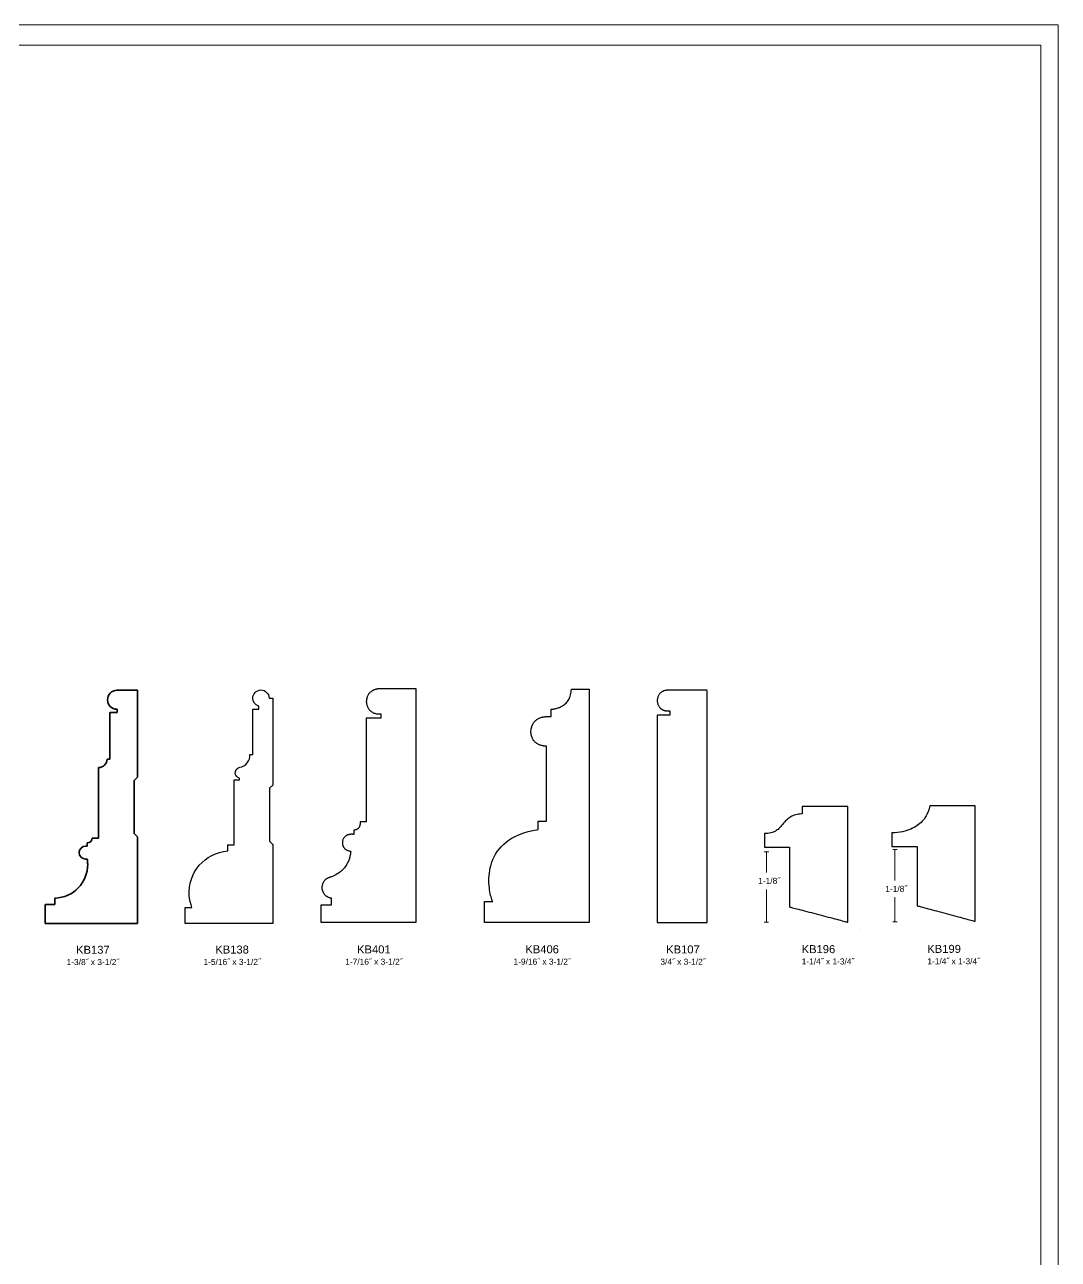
# Model space of a CAD drawing. Extents: x -7.6 to 42.7, y -9.8 to 27.2.
# Drawn here: x 27.22 to 42.72, y 8.72 to 27.23 of the extents above; entities that cross this region are included whole.
import ezdxf

# ---------------------------------------------------------------- set-up
doc = ezdxf.new("R2010")
doc.units = 0
doc.header["$MEASUREMENT"] = 0
doc.layers.add('DO NOT PLOT', color=2, linetype='Continuous', plot=False)
doc.layers.add('Layer 1', color=7, linetype='Continuous')
doc.layers.add('LAYER_1', color=7, linetype='Continuous')

# ---------------------------------------------------------------- blocks, each defined once
blk = doc.blocks.new('KB401')
at = {"flags": 128}
blk.add_lwpolyline([(-1.431, 0.008), (-1.428, 0.008), (-1.418, 0.008), (-1.403, 0.008), (-1.382, 0.008), (-1.356, 0.008), (-1.325, 0.008), (-1.29, 0.008), (-1.25, 0.008), (-1.207, 0.008), (-1.161, 0.008), (-1.112, 0.008), (-1.06, 0.008), (-1.006, 0.008), (-0.95, 0.008), (-0.893, 0.008), (-0.834, 0.008), (-0.775, 0.008), (-0.715, 0.008), (-0.656, 0.008), (-0.597, 0.008), (-0.538, 0.008), (-0.481, 0.008), (-0.425, 0.008), (-0.371, 0.008), (-0.319, 0.008), (-0.27, 0.008), (-0.224, 0.008), (-0.181, 0.008), (-0.141, 0.008), (-0.106, 0.008), (-0.075, 0.008), (-0.049, 0.008), (-0.028, 0.008), (-0.013, 0.008), (-0.003, 0.008), (0, 0.008), (0, 0), (0, -0.023), (0, -0.061), (0, -0.112), (0, -0.176), (0, -0.251), (0, -0.338), (0, -0.434), (0, -0.539), (0, -0.652), (0, -0.773), (0, -0.899), (0, -1.032), (0, -1.168), (0, -1.309), (0, -1.452), (0, -1.596), (0, -1.742), (0, -1.888), (0, -2.032), (0, -2.175), (0, -2.316), (0, -2.452), (0, -2.585), (0, -2.711), (0, -2.832), (0, -2.945), (0, -3.05), (0, -3.146), (0, -3.233), (0, -3.308), (0, -3.372), (0, -3.423), (0, -3.461), (0, -3.484), (0, -3.492), (-0.001, -3.492), (-0.005, -3.492), (-0.011, -3.492), (-0.019, -3.492), (-0.03, -3.492), (-0.042, -3.492), (-0.056, -3.492), (-0.071, -3.492), (-0.088, -3.492), (-0.106, -3.492), (-0.125, -3.492), (-0.146, -3.492), (-0.167, -3.492), (-0.189, -3.492), (-0.212, -3.492), (-0.235, -3.492), (-0.258, -3.492), (-0.281, -3.492), (-0.305, -3.492), (-0.328, -3.492), (-0.351, -3.492), (-0.373, -3.492), (-0.395, -3.492), (-0.417, -3.492), (-0.437, -3.492), (-0.456, -3.492), (-0.475, -3.492), (-0.491, -3.492), (-0.507, -3.492), (-0.521, -3.492), (-0.533, -3.492), (-0.543, -3.492), (-0.551, -3.492), (-0.557, -3.492), (-0.561, -3.492), (-0.562, -3.492), (-0.563, -3.492), (-0.564, -3.492), (-0.566, -3.492), (-0.569, -3.492), (-0.572, -3.491), (-0.576, -3.491), (-0.58, -3.49), (-0.585, -3.49), (-0.59, -3.489), (-0.596, -3.488), (-0.602, -3.486), (-0.609, -3.485), (-0.616, -3.483), (-0.623, -3.481), (-0.63, -3.478), (-0.638, -3.475), (-0.645, -3.472), (-0.653, -3.468), (-0.66, -3.464), (-0.668, -3.459), (-0.675, -3.454), (-0.683, -3.449), (-0.69, -3.443), (-0.697, -3.436), (-0.704, -3.429), (-0.71, -3.421), (-0.717, -3.412), (-0.722, -3.403), (-0.728, -3.394), (-0.733, -3.383), (-0.737, -3.372), (-0.741, -3.36), (-0.744, -3.347), (-0.747, -3.334), (-0.749, -3.319), (-0.75, -3.304), (-0.75, -3.304), (-0.75, -3.303), (-0.75, -3.3), (-0.75, -3.298), (-0.749, -3.294), (-0.749, -3.29), (-0.748, -3.285), (-0.748, -3.279), (-0.747, -3.273), (-0.745, -3.267), (-0.744, -3.26), (-0.742, -3.253), (-0.74, -3.246), (-0.737, -3.238), (-0.734, -3.23), (-0.731, -3.222), (-0.727, -3.214), (-0.723, -3.206), (-0.718, -3.198), (-0.712, -3.19), (-0.707, -3.183), (-0.7, -3.175), (-0.693, -3.168), (-0.685, -3.161), (-0.677, -3.154), (-0.668, -3.147), (-0.658, -3.142), (-0.647, -3.136), (-0.636, -3.131), (-0.624, -3.127), (-0.61, -3.123), (-0.597, -3.121), (-0.582, -3.118), (-0.566, -3.117), (-0.549, -3.117), (-0.532, -3.117), (-0.532, -3.117), (-0.532, -3.117), (-0.532, -3.116), (-0.532, -3.115), (-0.532, -3.114), (-0.532, -3.113), (-0.532, -3.111), (-0.532, -3.109), (-0.532, -3.107), (-0.532, -3.105), (-0.532, -3.103), (-0.532, -3.101), (-0.532, -3.099), (-0.532, -3.096), (-0.532, -3.094), (-0.532, -3.091), (-0.532, -3.089), (-0.532, -3.086), (-0.532, -3.084), (-0.532, -3.081), (-0.532, -3.079), (-0.532, -3.076), (-0.532, -3.074), (-0.532, -3.071), (-0.532, -3.069), (-0.532, -3.067), (-0.532, -3.065), (-0.532, -3.063), (-0.532, -3.061), (-0.532, -3.06), (-0.532, -3.059), (-0.532, -3.057), (-0.532, -3.056), (-0.532, -3.056), (-0.532, -3.055), (-0.532, -3.055), (-0.532, -3.055), (-0.534, -3.055), (-0.536, -3.055), (-0.539, -3.055), (-0.543, -3.055), (-0.548, -3.055), (-0.553, -3.055), (-0.559, -3.055), (-0.566, -3.055), (-0.573, -3.055), (-0.58, -3.055), (-0.588, -3.055), (-0.596, -3.055), (-0.605, -3.055), (-0.614, -3.055), (-0.623, -3.055), (-0.632, -3.055), (-0.641, -3.055), (-0.65, -3.055), (-0.659, -3.055), (-0.668, -3.055), (-0.677, -3.055), (-0.685, -3.055), (-0.693, -3.055), (-0.701, -3.055), (-0.709, -3.055), (-0.716, -3.055), (-0.722, -3.054), (-0.728, -3.054), (-0.734, -3.054), (-0.738, -3.054), (-0.742, -3.054), (-0.746, -3.054), (-0.748, -3.054), (-0.749, -3.054), (-0.75, -3.054), (-0.75, -3.051), (-0.75, -3.04), (-0.75, -3.024), (-0.75, -3.001), (-0.75, -2.973), (-0.75, -2.939), (-0.75, -2.901), (-0.75, -2.858), (-0.75, -2.811), (-0.75, -2.761), (-0.75, -2.707), (-0.75, -2.651), (-0.75, -2.592), (-0.75, -2.531), (-0.75, -2.469), (-0.75, -2.405), (-0.75, -2.341), (-0.75, -2.276), (-0.75, -2.211), (-0.75, -2.147), (-0.75, -2.083), (-0.75, -2.021), (-0.75, -1.96), (-0.75, -1.901), (-0.75, -1.845), (-0.75, -1.792), (-0.75, -1.741), (-0.75, -1.694), (-0.75, -1.652), (-0.75, -1.613), (-0.75, -1.58), (-0.75, -1.551), (-0.75, -1.529), (-0.75, -1.512), (-0.75, -1.501), (-0.75, -1.498), (-0.75, -1.498), (-0.751, -1.498), (-0.752, -1.498), (-0.753, -1.498), (-0.755, -1.498), (-0.757, -1.498), (-0.759, -1.498), (-0.762, -1.498), (-0.765, -1.498), (-0.768, -1.498), (-0.771, -1.498), (-0.774, -1.498), (-0.778, -1.498), (-0.781, -1.498), (-0.785, -1.498), (-0.789, -1.498), (-0.793, -1.498), (-0.797, -1.498), (-0.801, -1.498), (-0.805, -1.498), (-0.808, -1.498), (-0.812, -1.498), (-0.816, -1.498), (-0.819, -1.498), (-0.823, -1.498), (-0.826, -1.498), (-0.829, -1.498), (-0.832, -1.498), (-0.834, -1.498), (-0.837, -1.498), (-0.839, -1.498), (-0.84, -1.498), (-0.842, -1.498), (-0.843, -1.498), (-0.843, -1.498), (-0.844, -1.498), (-0.844, -1.498), (-0.844, -1.497), (-0.843, -1.496), (-0.843, -1.494), (-0.843, -1.492), (-0.843, -1.49), (-0.843, -1.487), (-0.843, -1.483), (-0.842, -1.48), (-0.842, -1.476), (-0.843, -1.472), (-0.843, -1.468), (-0.843, -1.463), (-0.844, -1.459), (-0.845, -1.454), (-0.846, -1.449), (-0.847, -1.444), (-0.848, -1.439), (-0.85, -1.434), (-0.852, -1.429), (-0.854, -1.424), (-0.857, -1.419), (-0.86, -1.414), (-0.863, -1.409), (-0.867, -1.405), (-0.871, -1.4), (-0.875, -1.396), (-0.88, -1.392), (-0.885, -1.389), (-0.891, -1.385), (-0.898, -1.382), (-0.904, -1.38), (-0.912, -1.377), (-0.92, -1.376), (-0.928, -1.374), (-0.937, -1.373), (-0.937, -1.373), (-0.937, -1.373), (-0.937, -1.372), (-0.937, -1.371), (-0.937, -1.37), (-0.937, -1.369), (-0.937, -1.367), (-0.937, -1.365), (-0.938, -1.363), (-0.938, -1.361), (-0.938, -1.359), (-0.938, -1.357), (-0.938, -1.355), (-0.938, -1.352), (-0.938, -1.35), (-0.938, -1.347), (-0.938, -1.344), (-0.938, -1.342), (-0.938, -1.339), (-0.938, -1.337), (-0.938, -1.334), (-0.938, -1.332), (-0.938, -1.329), (-0.938, -1.327), (-0.938, -1.324), (-0.938, -1.322), (-0.938, -1.32), (-0.938, -1.318), (-0.938, -1.317), (-0.938, -1.315), (-0.938, -1.314), (-0.938, -1.313), (-0.938, -1.312), (-0.938, -1.311), (-0.938, -1.311), (-0.938, -1.31), (-0.938, -1.311), (-0.939, -1.311), (-0.941, -1.311), (-0.943, -1.311), (-0.946, -1.311), (-0.95, -1.312), (-0.954, -1.312), (-0.958, -1.312), (-0.963, -1.312), (-0.968, -1.312), (-0.974, -1.312), (-0.98, -1.312), (-0.986, -1.311), (-0.992, -1.311), (-0.999, -1.31), (-1.006, -1.308), (-1.012, -1.307), (-1.019, -1.305), (-1.026, -1.303), (-1.033, -1.3), (-1.04, -1.297), (-1.047, -1.294), (-1.053, -1.29), (-1.06, -1.286), (-1.066, -1.281), (-1.072, -1.276), (-1.078, -1.27), (-1.083, -1.264), (-1.088, -1.257), (-1.093, -1.249), (-1.097, -1.241), (-1.1, -1.232), (-1.103, -1.222), (-1.106, -1.212), (-1.108, -1.201), (-1.109, -1.189), (-1.109, -1.189), (-1.109, -1.188), (-1.109, -1.187), (-1.109, -1.185), (-1.109, -1.183), (-1.109, -1.18), (-1.109, -1.177), (-1.109, -1.174), (-1.108, -1.17), (-1.108, -1.167), (-1.107, -1.162), (-1.106, -1.158), (-1.105, -1.153), (-1.103, -1.149), (-1.102, -1.144), (-1.1, -1.139), (-1.098, -1.134), (-1.096, -1.129), (-1.093, -1.124), (-1.09, -1.118), (-1.087, -1.113), (-1.083, -1.108), (-1.079, -1.103), (-1.075, -1.098), (-1.07, -1.094), (-1.065, -1.089), (-1.059, -1.085), (-1.053, -1.081), (-1.046, -1.077), (-1.039, -1.073), (-1.031, -1.07), (-1.023, -1.067), (-1.014, -1.064), (-1.005, -1.062), (-0.995, -1.061), (-0.984, -1.059), (-0.984, -1.059), (-0.984, -1.057), (-0.984, -1.054), (-0.985, -1.05), (-0.985, -1.045), (-0.986, -1.039), (-0.986, -1.032), (-0.987, -1.024), (-0.989, -1.015), (-0.99, -1.005), (-0.992, -0.995), (-0.995, -0.984), (-0.997, -0.973), (-1.001, -0.961), (-1.004, -0.949), (-1.009, -0.936), (-1.014, -0.922), (-1.019, -0.909), (-1.026, -0.895), (-1.033, -0.881), (-1.04, -0.867), (-1.049, -0.853), (-1.058, -0.838), (-1.068, -0.824), (-1.079, -0.81), (-1.091, -0.796), (-1.104, -0.782), (-1.118, -0.768), (-1.133, -0.755), (-1.149, -0.742), (-1.167, -0.729), (-1.185, -0.717), (-1.205, -0.705), (-1.225, -0.694), (-1.247, -0.684), (-1.271, -0.674), (-1.272, -0.674), (-1.274, -0.673), (-1.276, -0.673), (-1.279, -0.672), (-1.282, -0.671), (-1.286, -0.67), (-1.289, -0.669), (-1.294, -0.668), (-1.298, -0.667), (-1.303, -0.665), (-1.307, -0.663), (-1.312, -0.661), (-1.318, -0.659), (-1.323, -0.657), (-1.328, -0.654), (-1.334, -0.651), (-1.339, -0.648), (-1.345, -0.645), (-1.35, -0.641), (-1.356, -0.637), (-1.361, -0.632), (-1.367, -0.628), (-1.372, -0.622), (-1.377, -0.617), (-1.382, -0.611), (-1.387, -0.605), (-1.391, -0.598), (-1.395, -0.591), (-1.399, -0.583), (-1.403, -0.575), (-1.406, -0.567), (-1.409, -0.558), (-1.411, -0.549), (-1.413, -0.539), (-1.415, -0.528), (-1.416, -0.517), (-1.416, -0.514), (-1.417, -0.51), (-1.417, -0.507), (-1.416, -0.503), (-1.416, -0.498), (-1.415, -0.494), (-1.415, -0.489), (-1.413, -0.484), (-1.412, -0.479), (-1.411, -0.473), (-1.409, -0.468), (-1.407, -0.462), (-1.404, -0.457), (-1.402, -0.451), (-1.399, -0.445), (-1.396, -0.44), (-1.392, -0.434), (-1.389, -0.428), (-1.385, -0.422), (-1.381, -0.417), (-1.376, -0.411), (-1.371, -0.406), (-1.366, -0.401), (-1.361, -0.396), (-1.355, -0.391), (-1.35, -0.386), (-1.343, -0.382), (-1.337, -0.378), (-1.33, -0.374), (-1.323, -0.371), (-1.316, -0.367), (-1.308, -0.365), (-1.3, -0.362), (-1.292, -0.36), (-1.284, -0.358), (-1.275, -0.357), (-1.275, -0.357), (-1.275, -0.356), (-1.275, -0.355), (-1.275, -0.354), (-1.275, -0.352), (-1.275, -0.349), (-1.275, -0.347), (-1.275, -0.344), (-1.275, -0.34), (-1.275, -0.337), (-1.275, -0.333), (-1.275, -0.329), (-1.275, -0.325), (-1.275, -0.321), (-1.275, -0.316), (-1.275, -0.312), (-1.275, -0.307), (-1.275, -0.303), (-1.275, -0.298), (-1.275, -0.294), (-1.275, -0.289), (-1.275, -0.285), (-1.275, -0.281), (-1.275, -0.277), (-1.275, -0.273), (-1.275, -0.269), (-1.275, -0.266), (-1.275, -0.262), (-1.275, -0.259), (-1.275, -0.257), (-1.275, -0.254), (-1.275, -0.252), (-1.275, -0.251), (-1.275, -0.25), (-1.275, -0.249), (-1.275, -0.249), (-1.275, -0.249), (-1.276, -0.249), (-1.278, -0.249), (-1.28, -0.249), (-1.283, -0.249), (-1.286, -0.249), (-1.29, -0.249), (-1.294, -0.249), (-1.299, -0.249), (-1.304, -0.249), (-1.31, -0.249), (-1.315, -0.248), (-1.321, -0.248), (-1.327, -0.248), (-1.333, -0.248), (-1.34, -0.248), (-1.346, -0.248), (-1.353, -0.248), (-1.359, -0.248), (-1.366, -0.248), (-1.372, -0.248), (-1.378, -0.248), (-1.385, -0.248), (-1.39, -0.248), (-1.396, -0.248), (-1.401, -0.248), (-1.407, -0.248), (-1.411, -0.248), (-1.416, -0.248), (-1.419, -0.248), (-1.423, -0.248), (-1.426, -0.248), (-1.428, -0.248), (-1.43, -0.248), (-1.431, -0.248), (-1.431, -0.248), (-1.431, -0.248), (-1.431, -0.246), (-1.431, -0.243), (-1.431, -0.24), (-1.431, -0.235), (-1.431, -0.229), (-1.431, -0.223), (-1.431, -0.216), (-1.431, -0.208), (-1.431, -0.2), (-1.431, -0.191), (-1.431, -0.182), (-1.431, -0.172), (-1.431, -0.162), (-1.431, -0.152), (-1.431, -0.141), (-1.431, -0.131), (-1.431, -0.12), (-1.431, -0.11), (-1.431, -0.099), (-1.431, -0.088), (-1.431, -0.078), (-1.431, -0.068), (-1.431, -0.058), (-1.431, -0.049), (-1.431, -0.04), (-1.431, -0.032), (-1.431, -0.024), (-1.431, -0.017), (-1.431, -0.011), (-1.431, -0.006), (-1.431, -0.001), (-1.431, 0.003), (-1.431, 0.006), (-1.431, 0.007)], dxfattribs=at)
blk = doc.blocks.new('KB406')
at = {"flags": 128}
blk.add_lwpolyline([(0, 0), (-0.004, 0), (-0.014, 0), (-0.031, 0), (-0.054, 0), (-0.083, 0), (-0.117, 0), (-0.155, 0), (-0.199, 0), (-0.246, 0), (-0.297, 0), (-0.351, 0), (-0.408, 0), (-0.467, 0), (-0.529, 0), (-0.592, 0), (-0.656, 0), (-0.721, 0), (-0.787, 0), (-0.852, 0), (-0.917, 0), (-0.981, 0), (-1.044, 0), (-1.106, 0), (-1.165, 0), (-1.222, 0), (-1.276, 0), (-1.327, 0), (-1.375, 0), (-1.418, 0), (-1.457, 0), (-1.49, 0), (-1.519, 0), (-1.542, 0), (-1.559, 0), (-1.569, 0), (-1.573, 0), (-1.573, -0.001), (-1.573, -0.003), (-1.573, -0.006), (-1.573, -0.011), (-1.573, -0.016), (-1.573, -0.023), (-1.573, -0.031), (-1.573, -0.039), (-1.573, -0.049), (-1.573, -0.059), (-1.573, -0.07), (-1.573, -0.081), (-1.573, -0.093), (-1.573, -0.105), (-1.573, -0.118), (-1.573, -0.13), (-1.573, -0.143), (-1.573, -0.156), (-1.573, -0.169), (-1.573, -0.182), (-1.573, -0.195), (-1.573, -0.207), (-1.573, -0.22), (-1.573, -0.231), (-1.573, -0.243), (-1.573, -0.254), (-1.573, -0.264), (-1.573, -0.273), (-1.573, -0.282), (-1.573, -0.289), (-1.573, -0.296), (-1.573, -0.302), (-1.573, -0.306), (-1.573, -0.31), (-1.573, -0.312), (-1.573, -0.312), (-1.573, -0.312), (-1.572, -0.312), (-1.571, -0.312), (-1.569, -0.312), (-1.566, -0.312), (-1.564, -0.312), (-1.561, -0.312), (-1.557, -0.312), (-1.553, -0.312), (-1.549, -0.312), (-1.545, -0.312), (-1.541, -0.312), (-1.536, -0.312), (-1.531, -0.312), (-1.526, -0.312), (-1.521, -0.312), (-1.516, -0.312), (-1.511, -0.312), (-1.505, -0.312), (-1.5, -0.312), (-1.495, -0.312), (-1.49, -0.312), (-1.485, -0.312), (-1.48, -0.312), (-1.476, -0.312), (-1.472, -0.312), (-1.468, -0.312), (-1.464, -0.312), (-1.46, -0.312), (-1.457, -0.312), (-1.455, -0.312), (-1.452, -0.312), (-1.45, -0.312), (-1.449, -0.312), (-1.448, -0.312), (-1.448, -0.312), (-1.452, -0.32), (-1.457, -0.33), (-1.462, -0.345), (-1.467, -0.362), (-1.473, -0.382), (-1.479, -0.405), (-1.485, -0.43), (-1.49, -0.458), (-1.494, -0.488), (-1.498, -0.52), (-1.502, -0.553), (-1.504, -0.589), (-1.504, -0.625), (-1.504, -0.663), (-1.502, -0.702), (-1.498, -0.741), (-1.492, -0.781), (-1.484, -0.822), (-1.473, -0.862), (-1.46, -0.903), (-1.445, -0.944), (-1.426, -0.984), (-1.405, -1.023), (-1.38, -1.062), (-1.352, -1.1), (-1.32, -1.136), (-1.285, -1.171), (-1.245, -1.205), (-1.202, -1.237), (-1.154, -1.267), (-1.102, -1.295), (-1.045, -1.32), (-0.983, -1.343), (-0.917, -1.363), (-0.845, -1.38), (-0.767, -1.394), (-0.767, -1.395), (-0.767, -1.396), (-0.767, -1.397), (-0.767, -1.399), (-0.767, -1.401), (-0.767, -1.404), (-0.767, -1.407), (-0.767, -1.41), (-0.767, -1.414), (-0.767, -1.418), (-0.767, -1.422), (-0.767, -1.427), (-0.767, -1.432), (-0.767, -1.436), (-0.767, -1.441), (-0.767, -1.447), (-0.767, -1.452), (-0.767, -1.457), (-0.767, -1.462), (-0.767, -1.467), (-0.767, -1.472), (-0.767, -1.477), (-0.767, -1.482), (-0.767, -1.487), (-0.767, -1.492), (-0.767, -1.496), (-0.767, -1.5), (-0.767, -1.504), (-0.767, -1.507), (-0.767, -1.51), (-0.767, -1.513), (-0.767, -1.515), (-0.767, -1.517), (-0.767, -1.518), (-0.767, -1.519), (-0.767, -1.519), (-0.767, -1.519), (-0.766, -1.519), (-0.765, -1.519), (-0.763, -1.519), (-0.761, -1.519), (-0.758, -1.519), (-0.755, -1.519), (-0.752, -1.519), (-0.748, -1.519), (-0.744, -1.519), (-0.739, -1.519), (-0.735, -1.519), (-0.73, -1.519), (-0.725, -1.519), (-0.72, -1.519), (-0.715, -1.519), (-0.71, -1.519), (-0.705, -1.519), (-0.7, -1.519), (-0.694, -1.519), (-0.689, -1.519), (-0.684, -1.519), (-0.679, -1.519), (-0.675, -1.519), (-0.67, -1.519), (-0.666, -1.519), (-0.662, -1.519), (-0.658, -1.519), (-0.655, -1.519), (-0.652, -1.519), (-0.649, -1.519), (-0.647, -1.519), (-0.645, -1.519), (-0.643, -1.519), (-0.643, -1.519), (-0.642, -1.519), (-0.642, -1.522), (-0.642, -1.529), (-0.642, -1.542), (-0.642, -1.558), (-0.642, -1.578), (-0.642, -1.603), (-0.642, -1.63), (-0.642, -1.661), (-0.642, -1.695), (-0.642, -1.731), (-0.642, -1.77), (-0.642, -1.811), (-0.642, -1.853), (-0.642, -1.897), (-0.642, -1.942), (-0.642, -1.988), (-0.642, -2.034), (-0.642, -2.081), (-0.642, -2.128), (-0.642, -2.174), (-0.642, -2.22), (-0.642, -2.265), (-0.642, -2.309), (-0.642, -2.351), (-0.642, -2.392), (-0.642, -2.43), (-0.642, -2.467), (-0.642, -2.501), (-0.642, -2.531), (-0.642, -2.559), (-0.642, -2.583), (-0.642, -2.604), (-0.642, -2.62), (-0.642, -2.632), (-0.642, -2.64), (-0.642, -2.642), (-0.643, -2.642), (-0.644, -2.642), (-0.647, -2.642), (-0.65, -2.642), (-0.655, -2.643), (-0.66, -2.643), (-0.665, -2.644), (-0.672, -2.644), (-0.679, -2.645), (-0.686, -2.647), (-0.694, -2.648), (-0.703, -2.65), (-0.711, -2.652), (-0.72, -2.655), (-0.73, -2.658), (-0.739, -2.661), (-0.749, -2.665), (-0.759, -2.669), (-0.768, -2.674), (-0.778, -2.68), (-0.787, -2.686), (-0.797, -2.693), (-0.806, -2.7), (-0.815, -2.708), (-0.823, -2.717), (-0.831, -2.726), (-0.839, -2.737), (-0.846, -2.748), (-0.852, -2.76), (-0.858, -2.772), (-0.863, -2.786), (-0.867, -2.801), (-0.87, -2.816), (-0.873, -2.833), (-0.874, -2.851), (-0.875, -2.869), (-0.873, -2.887), (-0.871, -2.903), (-0.867, -2.919), (-0.863, -2.933), (-0.859, -2.947), (-0.853, -2.96), (-0.848, -2.972), (-0.841, -2.983), (-0.835, -2.994), (-0.827, -3.004), (-0.82, -3.013), (-0.812, -3.021), (-0.804, -3.029), (-0.795, -3.036), (-0.787, -3.043), (-0.778, -3.048), (-0.769, -3.054), (-0.761, -3.059), (-0.752, -3.063), (-0.743, -3.067), (-0.735, -3.07), (-0.727, -3.073), (-0.719, -3.076), (-0.711, -3.078), (-0.703, -3.08), (-0.696, -3.082), (-0.69, -3.083), (-0.684, -3.084), (-0.678, -3.085), (-0.673, -3.085), (-0.669, -3.086), (-0.665, -3.086), (-0.662, -3.086), (-0.66, -3.087), (-0.658, -3.087), (-0.658, -3.087), (-0.658, -3.087), (-0.657, -3.087), (-0.656, -3.087), (-0.655, -3.087), (-0.653, -3.087), (-0.651, -3.087), (-0.649, -3.087), (-0.647, -3.087), (-0.644, -3.087), (-0.641, -3.087), (-0.638, -3.087), (-0.635, -3.087), (-0.632, -3.087), (-0.628, -3.087), (-0.625, -3.087), (-0.621, -3.087), (-0.617, -3.087), (-0.614, -3.087), (-0.61, -3.087), (-0.606, -3.087), (-0.603, -3.087), (-0.599, -3.087), (-0.596, -3.087), (-0.592, -3.087), (-0.589, -3.087), (-0.586, -3.087), (-0.583, -3.087), (-0.581, -3.087), (-0.578, -3.087), (-0.576, -3.087), (-0.574, -3.087), (-0.572, -3.087), (-0.571, -3.087), (-0.57, -3.087), (-0.57, -3.087), (-0.569, -3.087), (-0.569, -3.087), (-0.569, -3.088), (-0.569, -3.089), (-0.569, -3.09), (-0.569, -3.092), (-0.569, -3.095), (-0.569, -3.098), (-0.569, -3.101), (-0.569, -3.104), (-0.569, -3.108), (-0.569, -3.111), (-0.569, -3.115), (-0.569, -3.12), (-0.569, -3.124), (-0.569, -3.128), (-0.569, -3.133), (-0.569, -3.138), (-0.569, -3.142), (-0.569, -3.147), (-0.569, -3.151), (-0.569, -3.156), (-0.569, -3.16), (-0.569, -3.165), (-0.569, -3.169), (-0.569, -3.173), (-0.569, -3.177), (-0.569, -3.18), (-0.569, -3.184), (-0.569, -3.187), (-0.569, -3.19), (-0.569, -3.192), (-0.569, -3.194), (-0.569, -3.196), (-0.569, -3.197), (-0.569, -3.198), (-0.569, -3.198), (-0.569, -3.198), (-0.567, -3.198), (-0.564, -3.198), (-0.559, -3.198), (-0.554, -3.199), (-0.547, -3.199), (-0.54, -3.2), (-0.532, -3.201), (-0.523, -3.203), (-0.514, -3.205), (-0.503, -3.207), (-0.493, -3.21), (-0.481, -3.213), (-0.47, -3.217), (-0.458, -3.221), (-0.446, -3.225), (-0.433, -3.231), (-0.421, -3.237), (-0.408, -3.244), (-0.396, -3.251), (-0.384, -3.259), (-0.372, -3.268), (-0.36, -3.278), (-0.348, -3.289), (-0.338, -3.301), (-0.327, -3.313), (-0.317, -3.327), (-0.308, -3.341), (-0.3, -3.357), (-0.292, -3.374), (-0.285, -3.392), (-0.279, -3.411), (-0.275, -3.431), (-0.271, -3.453), (-0.269, -3.476), (-0.267, -3.5), (-0.267, -3.5), (-0.265, -3.5), (-0.262, -3.5), (-0.258, -3.5), (-0.253, -3.5), (-0.248, -3.5), (-0.241, -3.5), (-0.234, -3.5), (-0.226, -3.5), (-0.217, -3.5), (-0.208, -3.5), (-0.198, -3.5), (-0.188, -3.5), (-0.177, -3.5), (-0.167, -3.5), (-0.156, -3.5), (-0.145, -3.5), (-0.134, -3.5), (-0.123, -3.5), (-0.111, -3.5), (-0.101, -3.5), (-0.09, -3.5), (-0.079, -3.5), (-0.069, -3.5), (-0.06, -3.5), (-0.05, -3.5), (-0.042, -3.5), (-0.034, -3.5), (-0.026, -3.5), (-0.02, -3.5), (-0.014, -3.5), (-0.009, -3.5), (-0.005, -3.5), (-0.002, -3.5), (-0.001, -3.5), (0, -3.5), (0, -3.492), (0, -3.469), (0, -3.431), (0, -3.38), (0, -3.316), (0, -3.241), (0, -3.154), (0, -3.058), (0, -2.953), (0, -2.84), (0, -2.719), (0, -2.592), (0, -2.46), (0, -2.324), (0, -2.183), (0, -2.04), (0, -1.896), (0, -1.75), (0, -1.604), (0, -1.459), (0, -1.316), (0, -1.176), (0, -1.04), (0, -0.907), (0, -0.781), (0, -0.66), (0, -0.547), (0, -0.442), (0, -0.346), (0, -0.259), (0, -0.184), (0, -0.12), (0, -0.069), (0, -0.031), (0, 0)], dxfattribs=at)
blk = doc.blocks.new('KB196')
at = {"flags": 128}
blk.add_lwpolyline([(0, -1.608), (0, -1.565), (0, -1.518), (0, -1.465), (0, -1.409), (0, -1.349), (0, -1.286), (0, -1.221), (0, -1.153), (0, -1.083), (0, -1.012), (0, -0.941), (0, -0.868), (0, -0.796), (0, -0.724), (0, -0.653), (0, -0.584), (0, -0.516), (0, -0.45), (0, -0.387), (0, -0.328), (0, -0.271), (0, -0.219), (0, -0.171), (0, -0.129), (0, -0.091), (0, -0.06), (0, -0.034), (0, -0.015), (0, -0.004), (0, 0), (-0.002, 0), (-0.006, 0), (-0.014, 0), (-0.024, 0), (-0.036, 0), (-0.051, 0), (-0.068, 0), (-0.087, 0), (-0.107, 0), (-0.13, 0), (-0.153, 0), (-0.178, 0), (-0.204, 0), (-0.231, 0), (-0.258, 0), (-0.286, 0), (-0.315, 0), (-0.343, 0), (-0.372, 0), (-0.4, 0), (-0.428, 0), (-0.456, 0), (-0.483, 0), (-0.509, 0), (-0.534, 0), (-0.557, 0), (-0.579, 0), (-0.6, 0), (-0.619, 0), (-0.636, 0), (-0.651, 0), (-0.663, 0), (-0.673, 0), (-0.681, 0), (-0.685, 0), (-0.687, 0), (-0.687, 0), (-0.687, -0.001), (-0.687, -0.002), (-0.687, -0.004), (-0.687, -0.006), (-0.687, -0.008), (-0.687, -0.011), (-0.687, -0.014), (-0.687, -0.018), (-0.687, -0.021), (-0.687, -0.025), (-0.687, -0.029), (-0.687, -0.034), (-0.687, -0.038), (-0.687, -0.043), (-0.687, -0.047), (-0.687, -0.052), (-0.687, -0.057), (-0.687, -0.061), (-0.687, -0.066), (-0.687, -0.071), (-0.687, -0.075), (-0.687, -0.08), (-0.687, -0.084), (-0.687, -0.088), (-0.687, -0.092), (-0.687, -0.096), (-0.687, -0.099), (-0.687, -0.102), (-0.687, -0.105), (-0.687, -0.107), (-0.687, -0.109), (-0.687, -0.111), (-0.687, -0.112), (-0.687, -0.113), (-0.687, -0.113), (-0.714, -0.115), (-0.739, -0.118), (-0.763, -0.122), (-0.785, -0.127), (-0.805, -0.133), (-0.824, -0.139), (-0.841, -0.147), (-0.857, -0.155), (-0.872, -0.164), (-0.886, -0.174), (-0.899, -0.184), (-0.912, -0.195), (-0.923, -0.206), (-0.934, -0.217), (-0.945, -0.229), (-0.955, -0.241), (-0.965, -0.253), (-0.975, -0.265), (-0.985, -0.277), (-0.994, -0.288), (-1.004, -0.3), (-1.015, -0.312), (-1.025, -0.323), (-1.036, -0.333), (-1.048, -0.344), (-1.061, -0.353), (-1.074, -0.363), (-1.088, -0.371), (-1.104, -0.379), (-1.12, -0.386), (-1.138, -0.392), (-1.157, -0.397), (-1.178, -0.401), (-1.2, -0.404), (-1.224, -0.406), (-1.25, -0.407), (-1.25, -0.407), (-1.25, -0.408), (-1.25, -0.411), (-1.25, -0.414), (-1.25, -0.417), (-1.25, -0.422), (-1.25, -0.427), (-1.25, -0.432), (-1.25, -0.438), (-1.25, -0.445), (-1.25, -0.452), (-1.25, -0.459), (-1.25, -0.467), (-1.25, -0.475), (-1.25, -0.483), (-1.25, -0.491), (-1.25, -0.5), (-1.25, -0.508), (-1.25, -0.517), (-1.25, -0.525), (-1.25, -0.534), (-1.25, -0.542), (-1.25, -0.55), (-1.25, -0.557), (-1.25, -0.565), (-1.25, -0.572), (-1.25, -0.578), (-1.25, -0.584), (-1.25, -0.59), (-1.25, -0.595), (-1.25, -0.599), (-1.25, -0.603), (-1.25, -0.606), (-1.25, -0.608), (-1.25, -0.61), (-1.25, -0.61), (-1.249, -0.61), (-1.247, -0.61), (-1.243, -0.61), (-1.237, -0.61), (-1.23, -0.61), (-1.222, -0.61), (-1.213, -0.61), (-1.203, -0.61), (-1.192, -0.61), (-1.18, -0.61), (-1.167, -0.61), (-1.153, -0.61), (-1.139, -0.61), (-1.125, -0.61), (-1.11, -0.61), (-1.094, -0.61), (-1.079, -0.61), (-1.063, -0.61), (-1.048, -0.61), (-1.032, -0.61), (-1.017, -0.61), (-1.002, -0.61), (-0.988, -0.61), (-0.973, -0.61), (-0.96, -0.61), (-0.947, -0.61), (-0.935, -0.61), (-0.924, -0.61), (-0.914, -0.61), (-0.904, -0.61), (-0.896, -0.61), (-0.889, -0.61), (-0.884, -0.61), (-0.88, -0.61), (-0.878, -0.61), (-0.877, -0.61), (-0.877, -0.612), (-0.877, -0.618), (-0.877, -0.628), (-0.877, -0.641), (-0.877, -0.657), (-0.877, -0.676), (-0.877, -0.699), (-0.877, -0.723), (-0.877, -0.75), (-0.877, -0.779), (-0.877, -0.81), (-0.877, -0.842), (-0.877, -0.876), (-0.877, -0.911), (-0.877, -0.947), (-0.877, -0.984), (-0.877, -1.021), (-0.877, -1.058), (-0.877, -1.096), (-0.877, -1.133), (-0.877, -1.169), (-0.877, -1.205), (-0.877, -1.24), (-0.877, -1.274), (-0.877, -1.307), (-0.877, -1.338), (-0.877, -1.367), (-0.877, -1.394), (-0.877, -1.418), (-0.877, -1.44), (-0.877, -1.46), (-0.877, -1.476), (-0.877, -1.489), (-0.877, -1.499), (-0.877, -1.505), (-0.877, -1.507), (-0.875, -1.507), (-0.869, -1.509), (-0.859, -1.511), (-0.847, -1.515), (-0.831, -1.519), (-0.812, -1.524), (-0.79, -1.529), (-0.766, -1.536), (-0.74, -1.543), (-0.711, -1.55), (-0.681, -1.558), (-0.649, -1.566), (-0.616, -1.575), (-0.582, -1.584), (-0.547, -1.593), (-0.511, -1.603), (-0.475, -1.612), (-0.438, -1.622), (-0.402, -1.631), (-0.366, -1.641), (-0.33, -1.65), (-0.295, -1.659), (-0.26, -1.668), (-0.227, -1.677), (-0.196, -1.685), (-0.165, -1.693), (-0.137, -1.701), (-0.111, -1.708), (-0.087, -1.714), (-0.065, -1.72), (-0.046, -1.725), (-0.03, -1.729), (-0.017, -1.732), (-0.008, -1.735), (-0.002, -1.736), (0, -1.737), (0, -1.733), (0, -1.721), (0, -1.702), (0, -1.677), (0, -1.645)], close=True, dxfattribs=at)
blk = doc.blocks.new('KB199')
at = {"flags": 128}
blk.add_lwpolyline([(0, -0.723), (0, -0.652), (0, -0.583), (0, -0.515), (0, -0.449), (0, -0.387), (0, -0.327), (0, -0.271), (0, -0.219), (0, -0.171), (0, -0.128), (0, -0.091), (0, -0.059), (0, -0.034), (0, -0.015), (0, -0.004), (0, 0), (-0.002, 0), (-0.006, 0), (-0.013, 0), (-0.023, 0), (-0.036, 0), (-0.051, 0), (-0.067, 0), (-0.086, 0), (-0.107, 0), (-0.129, 0), (-0.152, 0), (-0.177, 0), (-0.203, 0), (-0.23, 0), (-0.257, 0), (-0.285, 0), (-0.313, 0), (-0.342, 0), (-0.37, 0), (-0.398, 0), (-0.426, 0), (-0.454, 0), (-0.48, 0), (-0.506, 0), (-0.531, 0), (-0.554, 0), (-0.577, 0), (-0.597, 0), (-0.616, 0), (-0.633, 0), (-0.647, 0), (-0.66, 0), (-0.67, 0), (-0.677, 0), (-0.682, 0), (-0.683, 0), (-0.683, -0.001), (-0.684, -0.004), (-0.684, -0.008), (-0.685, -0.014), (-0.687, -0.021), (-0.689, -0.029), (-0.691, -0.039), (-0.694, -0.05), (-0.698, -0.062), (-0.702, -0.075), (-0.707, -0.088), (-0.713, -0.103), (-0.72, -0.118), (-0.728, -0.133), (-0.737, -0.149), (-0.746, -0.166), (-0.757, -0.182), (-0.769, -0.199), (-0.783, -0.216), (-0.797, -0.232), (-0.813, -0.249), (-0.83, -0.265), (-0.849, -0.281), (-0.869, -0.296), (-0.891, -0.311), (-0.914, -0.325), (-0.939, -0.338), (-0.966, -0.351), (-0.995, -0.362), (-1.025, -0.372), (-1.058, -0.382), (-1.092, -0.39), (-1.128, -0.396), (-1.167, -0.401), (-1.207, -0.405), (-1.25, -0.407), (-1.25, -0.407), (-1.25, -0.408), (-1.25, -0.411), (-1.25, -0.414), (-1.25, -0.417), (-1.25, -0.422), (-1.25, -0.427), (-1.25, -0.432), (-1.25, -0.438), (-1.25, -0.445), (-1.25, -0.452), (-1.25, -0.459), (-1.25, -0.467), (-1.25, -0.475), (-1.25, -0.483), (-1.25, -0.491), (-1.25, -0.5), (-1.25, -0.508), (-1.25, -0.517), (-1.25, -0.525), (-1.25, -0.534), (-1.25, -0.542), (-1.25, -0.55), (-1.25, -0.557), (-1.25, -0.565), (-1.25, -0.572), (-1.25, -0.578), (-1.25, -0.584), (-1.25, -0.59), (-1.25, -0.595), (-1.25, -0.599), (-1.25, -0.603), (-1.25, -0.606), (-1.25, -0.608), (-1.25, -0.61), (-1.25, -0.61), (-1.249, -0.61), (-1.247, -0.61), (-1.243, -0.61), (-1.237, -0.61), (-1.23, -0.61), (-1.222, -0.61), (-1.213, -0.61), (-1.202, -0.61), (-1.191, -0.61), (-1.179, -0.61), (-1.166, -0.61), (-1.152, -0.61), (-1.138, -0.61), (-1.123, -0.61), (-1.108, -0.61), (-1.093, -0.61), (-1.077, -0.61), (-1.062, -0.61), (-1.046, -0.61), (-1.03, -0.61), (-1.015, -0.61), (-1, -0.61), (-0.985, -0.61), (-0.971, -0.61), (-0.957, -0.61), (-0.944, -0.61), (-0.932, -0.61), (-0.921, -0.61), (-0.911, -0.61), (-0.901, -0.61), (-0.893, -0.61), (-0.886, -0.61), (-0.881, -0.61), (-0.877, -0.61), (-0.874, -0.61), (-0.873, -0.61), (-0.873, -0.612), (-0.873, -0.618), (-0.873, -0.628), (-0.873, -0.641), (-0.873, -0.657), (-0.873, -0.676), (-0.873, -0.698), (-0.873, -0.722), (-0.873, -0.749), (-0.873, -0.778), (-0.873, -0.809), (-0.873, -0.841), (-0.873, -0.874), (-0.873, -0.909), (-0.873, -0.945), (-0.873, -0.981), (-0.873, -1.018), (-0.873, -1.055), (-0.873, -1.092), (-0.873, -1.129), (-0.873, -1.165), (-0.873, -1.201), (-0.873, -1.236), (-0.873, -1.269), (-0.873, -1.301), (-0.873, -1.332), (-0.873, -1.361), (-0.873, -1.388), (-0.873, -1.412), (-0.873, -1.434), (-0.873, -1.453), (-0.873, -1.469), (-0.873, -1.482), (-0.873, -1.492), (-0.873, -1.498), (-0.873, -1.5), (-0.871, -1.501), (-0.866, -1.502), (-0.856, -1.505), (-0.843, -1.508), (-0.827, -1.512), (-0.809, -1.517), (-0.787, -1.523), (-0.763, -1.529), (-0.737, -1.536), (-0.709, -1.544), (-0.679, -1.552), (-0.647, -1.56), (-0.614, -1.569), (-0.58, -1.578), (-0.545, -1.588), (-0.509, -1.597), (-0.473, -1.607), (-0.437, -1.617), (-0.4, -1.626), (-0.364, -1.636), (-0.329, -1.646), (-0.294, -1.655), (-0.259, -1.664), (-0.226, -1.673), (-0.195, -1.681), (-0.165, -1.689), (-0.136, -1.697), (-0.11, -1.704), (-0.086, -1.71), (-0.065, -1.716), (-0.046, -1.721), (-0.03, -1.725), (-0.017, -1.729), (-0.008, -1.731), (-0.002, -1.733), (0, -1.733), (0, -1.729), (0, -1.718), (0, -1.699), (0, -1.674), (0, -1.642), (0, -1.605), (0, -1.562), (0, -1.515), (0, -1.462), (0, -1.406), (0, -1.347), (0, -1.284), (0, -1.218), (0, -1.151), (0, -1.081), (0, -1.011), (0, -0.939), (0, -0.867), (0, -0.795)], close=True, dxfattribs=at)
blk = doc.blocks.new('KB107')
at = {"flags": 128}
blk.add_lwpolyline([(0, 3.484), (-0.001, 3.484), (-0.005, 3.484), (-0.012, 3.484), (-0.02, 3.484), (-0.031, 3.484), (-0.044, 3.484), (-0.059, 3.484), (-0.075, 3.484), (-0.093, 3.484), (-0.112, 3.484), (-0.132, 3.484), (-0.154, 3.484), (-0.176, 3.484), (-0.2, 3.484), (-0.223, 3.484), (-0.248, 3.484), (-0.272, 3.484), (-0.297, 3.484), (-0.322, 3.484), (-0.346, 3.484), (-0.37, 3.484), (-0.394, 3.484), (-0.417, 3.484), (-0.44, 3.484), (-0.461, 3.484), (-0.482, 3.484), (-0.501, 3.484), (-0.519, 3.484), (-0.535, 3.484), (-0.55, 3.484), (-0.563, 3.484), (-0.573, 3.484), (-0.582, 3.484), (-0.588, 3.484), (-0.592, 3.484), (-0.594, 3.484), (-0.594, 3.484), (-0.595, 3.484), (-0.597, 3.484), (-0.599, 3.484), (-0.601, 3.484), (-0.605, 3.484), (-0.608, 3.483), (-0.612, 3.483), (-0.617, 3.482), (-0.622, 3.481), (-0.627, 3.48), (-0.632, 3.479), (-0.638, 3.477), (-0.644, 3.476), (-0.65, 3.473), (-0.656, 3.471), (-0.662, 3.468), (-0.668, 3.465), (-0.675, 3.462), (-0.681, 3.458), (-0.687, 3.454), (-0.693, 3.449), (-0.699, 3.444), (-0.705, 3.439), (-0.711, 3.433), (-0.716, 3.426), (-0.721, 3.419), (-0.726, 3.411), (-0.731, 3.403), (-0.735, 3.394), (-0.739, 3.385), (-0.742, 3.375), (-0.745, 3.364), (-0.747, 3.353), (-0.749, 3.341), (-0.75, 3.328), (-0.749, 3.315), (-0.747, 3.303), (-0.745, 3.291), (-0.743, 3.281), (-0.739, 3.271), (-0.736, 3.261), (-0.732, 3.252), (-0.727, 3.244), (-0.722, 3.237), (-0.717, 3.229), (-0.712, 3.223), (-0.706, 3.217), (-0.7, 3.211), (-0.694, 3.206), (-0.688, 3.202), (-0.682, 3.197), (-0.675, 3.194), (-0.669, 3.19), (-0.663, 3.187), (-0.656, 3.185), (-0.65, 3.182), (-0.644, 3.18), (-0.638, 3.178), (-0.633, 3.177), (-0.627, 3.176), (-0.622, 3.175), (-0.617, 3.174), (-0.613, 3.173), (-0.608, 3.173), (-0.605, 3.172), (-0.602, 3.172), (-0.599, 3.172), (-0.597, 3.172), (-0.595, 3.172), (-0.594, 3.172), (-0.594, 3.172), (-0.594, 3.172), (-0.593, 3.172), (-0.593, 3.172), (-0.593, 3.172), (-0.592, 3.172), (-0.591, 3.172), (-0.591, 3.172), (-0.59, 3.172), (-0.589, 3.172), (-0.588, 3.172), (-0.587, 3.172), (-0.586, 3.172), (-0.584, 3.172), (-0.583, 3.172), (-0.582, 3.172), (-0.581, 3.172), (-0.579, 3.172), (-0.578, 3.172), (-0.577, 3.172), (-0.576, 3.172), (-0.574, 3.172), (-0.573, 3.172), (-0.572, 3.172), (-0.571, 3.172), (-0.569, 3.172), (-0.568, 3.172), (-0.567, 3.172), (-0.566, 3.172), (-0.566, 3.172), (-0.565, 3.172), (-0.564, 3.172), (-0.564, 3.172), (-0.563, 3.172), (-0.563, 3.172), (-0.563, 3.172), (-0.562, 3.172), (-0.562, 3.172), (-0.562, 3.171), (-0.562, 3.17), (-0.562, 3.17), (-0.562, 3.168), (-0.562, 3.167), (-0.562, 3.166), (-0.562, 3.164), (-0.562, 3.162), (-0.562, 3.16), (-0.562, 3.158), (-0.562, 3.155), (-0.562, 3.153), (-0.562, 3.151), (-0.562, 3.148), (-0.562, 3.146), (-0.562, 3.143), (-0.562, 3.14), (-0.562, 3.138), (-0.562, 3.135), (-0.562, 3.133), (-0.562, 3.13), (-0.562, 3.128), (-0.562, 3.125), (-0.562, 3.123), (-0.562, 3.121), (-0.562, 3.119), (-0.562, 3.117), (-0.562, 3.115), (-0.562, 3.114), (-0.562, 3.112), (-0.562, 3.111), (-0.562, 3.11), (-0.562, 3.11), (-0.562, 3.109), (-0.562, 3.109), (-0.563, 3.109), (-0.564, 3.109), (-0.566, 3.109), (-0.569, 3.109), (-0.572, 3.109), (-0.576, 3.109), (-0.581, 3.109), (-0.586, 3.109), (-0.592, 3.109), (-0.598, 3.109), (-0.604, 3.109), (-0.611, 3.109), (-0.618, 3.109), (-0.625, 3.109), (-0.633, 3.109), (-0.641, 3.109), (-0.648, 3.109), (-0.656, 3.109), (-0.664, 3.109), (-0.672, 3.109), (-0.679, 3.109), (-0.687, 3.109), (-0.694, 3.109), (-0.701, 3.109), (-0.708, 3.109), (-0.715, 3.109), (-0.721, 3.109), (-0.726, 3.109), (-0.731, 3.109), (-0.736, 3.109), (-0.74, 3.109), (-0.744, 3.109), (-0.746, 3.109), (-0.748, 3.109), (-0.75, 3.109), (-0.75, 3.109), (-0.75, 3.102), (-0.75, 3.081), (-0.75, 3.048), (-0.75, 3.003), (-0.75, 2.946), (-0.75, 2.879), (-0.75, 2.802), (-0.75, 2.717), (-0.75, 2.623), (-0.75, 2.523), (-0.75, 2.416), (-0.75, 2.303), (-0.75, 2.186), (-0.75, 2.064), (-0.75, 1.94), (-0.75, 1.813), (-0.75, 1.684), (-0.75, 1.555), (-0.75, 1.425), (-0.75, 1.297), (-0.75, 1.17), (-0.75, 1.045), (-0.75, 0.924), (-0.75, 0.806), (-0.75, 0.693), (-0.75, 0.586), (-0.75, 0.486), (-0.75, 0.392), (-0.75, 0.307), (-0.75, 0.23), (-0.75, 0.163), (-0.75, 0.107), (-0.75, 0.061), (-0.75, 0.028), (-0.75, 0.007), (-0.75, 0), (-0.748, 0), (-0.743, 0), (-0.735, 0), (-0.724, 0), (-0.711, 0), (-0.694, 0), (-0.676, 0), (-0.655, 0), (-0.633, 0), (-0.608, 0), (-0.583, 0), (-0.556, 0), (-0.527, 0), (-0.498, 0), (-0.468, 0), (-0.437, 0), (-0.406, 0), (-0.375, 0), (-0.344, 0), (-0.313, 0), (-0.282, 0), (-0.252, 0), (-0.223, 0), (-0.194, 0), (-0.167, 0), (-0.141, 0), (-0.117, 0), (-0.095, 0), (-0.074, 0), (-0.056, 0), (-0.039, 0), (-0.026, 0), (-0.015, 0), (-0.007, 0), (-0.002, 0), (0, 0), (0, 0.008), (0, 0.031), (0, 0.069), (0, 0.119), (0, 0.183), (0, 0.258), (0, 0.344), (0, 0.44), (0, 0.544), (0, 0.657), (0, 0.777), (0, 0.903), (0, 1.035), (0, 1.171), (0, 1.311), (0, 1.453), (0, 1.597), (0, 1.742), (0, 1.887), (0, 2.031), (0, 2.174), (0, 2.313), (0, 2.449), (0, 2.581), (0, 2.707), (0, 2.827), (0, 2.94), (0, 3.044), (0, 3.14), (0, 3.226), (0, 3.301), (0, 3.365), (0, 3.416), (0, 3.453), (0, 3.476)], dxfattribs=at)
blk = doc.blocks.new('kb137')
at = {"layer": 'Layer 1', "color": 250, "lineweight": 35}
for points, knots in [([(-0.314, 3.495), (-0.392, 3.495), (-0.456, 3.431), (-0.456, 3.352), (-0.456, 3.274), (-0.392, 3.21), (-0.314, 3.21), (-0.313, 3.21), (-0.311, 3.21), (-0.31, 3.21)], [6, 6, 6, 6, 7, 7, 7, 8, 8, 8, 9, 9, 9, 9]), ([(-0.462, 2.463), (-0.462, 2.463), (-0.462, 2.462), (-0.462, 2.462), (-0.462, 2.392), (-0.519, 2.335), (-0.589, 2.335)], [14, 14, 14, 14, 15, 15, 15, 16, 16, 16, 16]), ([(-0.784, 1.158), (-0.838, 1.158), (-0.881, 1.114), (-0.881, 1.06), (-0.881, 1.006), (-0.838, 0.963), (-0.784, 0.963)], [21, 21, 21, 21, 22, 22, 22, 23, 23, 23, 23])]:
    blk.add_open_spline(points, degree=3, knots=knots, dxfattribs=at)
for points in [[(-0.006, 3.495), (-0.006, 3.495), (-0.314, 3.495), (-0.314, 3.495)], [(-0.006, 2.192), (-0.006, 2.192), (-0.006, 3.495), (-0.006, 3.495)], [(-0.31, 3.161), (-0.31, 3.161), (-0.42, 3.161), (-0.42, 3.161)], [(-0.42, 3.161), (-0.42, 3.161), (-0.42, 2.463), (-0.42, 2.463)], [(-0.31, 3.21), (-0.31, 3.21), (-0.31, 3.21), (-0.31, 3.21)], [(-0.31, 3.21), (-0.31, 3.21), (-0.31, 3.161), (-0.31, 3.161)], [(-0.42, 2.463), (-0.42, 2.463), (-0.462, 2.463), (-0.462, 2.463)], [(-0.589, 2.335), (-0.589, 2.335), (-0.589, 1.278), (-0.589, 1.278)], [(-0.055, 2.144), (-0.055, 2.144), (-0.006, 2.192), (-0.006, 2.192)], [(-0.055, 1.348), (-0.055, 1.348), (-0.055, 2.144), (-0.055, 2.144)], [(-0.006, 1.299), (-0.006, 1.299), (-0.055, 1.348), (-0.055, 1.348)], [(-0.006, -0.003), (-0.006, -0.003), (-0.006, 1.299), (-0.006, 1.299)], [(-0.759, 1.158), (-0.759, 1.158), (-0.784, 1.158), (-0.784, 1.158)], [(-0.686, 1.278), (-0.687, 1.238), (-0.719, 1.206), (-0.759, 1.205)], [(-0.759, 1.205), (-0.759, 1.205), (-0.759, 1.158), (-0.759, 1.158)], [(-0.589, 1.278), (-0.589, 1.278), (-0.686, 1.278), (-0.686, 1.278)], [(-0.784, 0.963), (-0.784, 0.963), (-0.784, 0.963), (-0.784, 0.963)], [(-0.784, 0.963), (-0.784, 0.963), (-0.76, 0.963), (-0.76, 0.963)], [(-0.76, 0.963), (-0.756, 0.943), (-0.753, 0.906), (-0.753, 0.886)], [(-0.753, 0.886), (-0.749, 0.61), (-0.969, 0.383), (-1.245, 0.379)], [(-1.245, 0.379), (-1.245, 0.379), (-1.245, 0.282), (-1.245, 0.282)], [(-1.245, 0.282), (-1.245, 0.282), (-1.39, 0.282), (-1.39, 0.282)], [(-1.39, 0.282), (-1.39, 0.282), (-1.39, -0.003), (-1.39, -0.003)], [(-1.39, -0.003), (-1.39, -0.003), (-0.006, -0.003), (-0.006, -0.003)]]:
    blk.add_open_spline(points, degree=3, dxfattribs=at)
blk = doc.blocks.new('KB138')
blk.add_open_spline([(0.002, 2.076), (0.002, 2.076), (0.002, 3.379), (0.002, 3.379), (0.002, 3.379), (-0.054, 3.379), (-0.054, 3.379), (-0.055, 3.447), (-0.11, 3.501), (-0.178, 3.501), (-0.245, 3.5), (-0.3, 3.445), (-0.299, 3.377), (-0.301, 3.325), (-0.261, 3.273), (-0.21, 3.26), (-0.21, 3.26), (-0.21, 3.213), (-0.21, 3.213), (-0.21, 3.213), (-0.297, 3.213), (-0.297, 3.213), (-0.297, 3.213), (-0.297, 2.532), (-0.297, 2.532), (-0.297, 2.532), (-0.341, 2.532), (-0.341, 2.532), (-0.336, 2.442), (-0.404, 2.357), (-0.494, 2.342), (-0.539, 2.334), (-0.569, 2.29), (-0.561, 2.245), (-0.557, 2.215), (-0.53, 2.186), (-0.5, 2.179), (-0.5, 2.179), (-0.5, 2.154), (-0.5, 2.154), (-0.5, 2.154), (-0.577, 2.154), (-0.577, 2.154), (-0.577, 2.154), (-0.577, 1.18), (-0.577, 1.18), (-0.577, 1.18), (-0.675, 1.18), (-0.675, 1.18), (-0.675, 1.18), (-0.675, 1.087), (-0.675, 1.087), (-1.019, 1.061), (-1.276, 0.762), (-1.251, 0.418), (-1.249, 0.37), (-1.23, 0.285), (-1.211, 0.241), (-1.211, 0.241), (-1.311, 0.241), (-1.311, 0.241), (-1.311, 0.241), (-1.311, 0.001), (-1.311, 0.001), (-1.311, 0.001), (0.002, 0.001), (0.002, 0.001), (0.002, 0.001), (0.002, 1.183), (0.002, 1.183), (0.002, 1.183), (-0.047, 1.232), (-0.047, 1.232), (-0.047, 1.232), (-0.047, 2.028), (-0.047, 2.028), (-0.047, 2.028), (0.002, 2.076), (0.002, 2.076)], degree=3, knots=[0, 0, 0, 0, 1, 1, 1, 2, 2, 2, 3, 3, 3, 4, 4, 4, 5, 5, 5, 6, 6, 6, 7, 7, 7, 8, 8, 8, 9, 9, 9, 10, 10, 10, 11, 11, 11, 12, 12, 12, 13, 13, 13, 14, 14, 14, 15, 15, 15, 16, 16, 16, 17, 17, 17, 18, 18, 18, 19, 19, 19, 20, 20, 20, 21, 21, 21, 22, 22, 22, 23, 23, 23, 24, 24, 24, 25, 25, 25, 26, 26, 26, 26])

msp = doc.modelspace()

# ---------------------------------------------------------------- linework, layer by layer
at = {"linetype": 'Continuous', "lineweight": 0}
for p, q in [((-7.169, 26.927), (42.455, 26.927)), ((38.308, 14.831), (38.377, 14.831)), ((38.343, 14.831), (38.343, 14.521)), ((40.236, 14.863), (40.305, 14.863)), ((40.27, 14.863), (40.27, 14.399)), ((38.341, 14.262), (38.341, 13.775)), ((40.269, 14.148), (40.269, 13.778)), ((38.306, 13.775), (38.375, 13.775)), ((40.236, 13.778), (40.305, 13.778)), ((39.746, 13.675), (39.746, 13.675)), ((39.746, 13.675), (39.746, 13.675)), ((39.746, 13.675), (39.746, 13.675))]:
    msp.add_line(p, q, dxfattribs=at)
at = {"layer": 'DO NOT PLOT', "linetype": 'Continuous', "lineweight": 0}
for p, q in [((-7.635, 27.233), (42.719, 27.233)), ((42.719, 27.233), (42.715, -9.795))]:
    msp.add_line(p, q, dxfattribs=at)
at = {"layer": 'LAYER_1', "color": 7, "lineweight": 0}
msp.add_open_spline([(42.455, 26.927), (42.455, 26.927), (42.455, -9.539), (42.455, -9.539)], degree=3, dxfattribs=at)

# ---------------------------------------------------------------- block references
at = {"linetype": 'Continuous', "lineweight": 0}
for name, p in [('kb137', (28.915, 13.757)), ('KB138', (30.937, 13.755))]:
    msp.add_blockref(name, p, dxfattribs=at)
at = {"linetype": 'Continuous', "xscale": -1, "rotation": 180}
for name, p in [('KB401', (33.091, 13.78)), ('KB406', (35.684, 13.77))]:
    msp.add_blockref(name, p, dxfattribs=at)
at = {"linetype": 'Continuous'}
for name, p in [('KB107', (37.454, 13.769)), ('KB196', (39.564, 15.51)), ('KB199', (41.474, 15.52))]:
    msp.add_blockref(name, p, dxfattribs=at)

# ---------------------------------------------------------------- texts
at = {"linetype": 'Continuous', "lineweight": 0}
for s, insert, char_height, width, attachment_point in [('{\\fArial|b0|i0|c0|p34;1-1/8˝}', (38.218, 14.439), 0.09, 0.48002, 1), ('{\\fArial|b0|i0|c0|p34;1-1/8˝}', (40.124, 14.319), 0.09, 0.48002, 1), ('{\\fArial|b0|i0|c0|p34;KB137\\P\\H0.75x;1-3/8˝ x 3-1/2˝}', (28.24, 13.421), 0.12, 1.19172, 2), ('{\\fArial|b0|i0|c0|p34;KB138\\P\\H0.75x;1-5/16˝ x 3-1/2˝}', (30.328, 13.424), 0.12, 1.24725, 2), ('{\\fArial|b0|i0|c0|p34;KB401\\P\\H0.75x;1-7/16˝ x 3-1/2˝}', (32.454, 13.426), 0.12, 2.11122, 2), ('{\\fArial|b0|i0|c0|p34;KB406\\P\\H0.75x;1-9/16˝ x 3-1/2˝\\H1.3333x;\\P}', (34.978, 13.428), 0.12, 2.2746, 2), ('{\\fArial|b0|i0|c0|p34;KB107\\P\\H0.75x;3/4˝ x 3-1/2˝}', (37.09, 13.426), 0.12, 2.51483, 2), ('{\\fArial|b0|i0|c0|p34;\\H1.3333x;\\W7.5958;   \\W1;KB196\\P\\H0.75x;\\W7.5957;    \\W1;1-1/4˝ x 1-3/4˝\\H1.3333x;\\P\\W9.3254;   }', (37.809, 13.43), 0.09, 2.60596, 1), ('{\\fArial|b0|i0|c0|p34;\\H1.3333x;\\W7.5946;   \\W1;KB199\\P\\H0.75x;\\W7.5943;    \\W1;1-1/4˝ x 1-3/4˝\\H1.3333x;\\P\\W9.3254;   }', (39.694, 13.434), 0.09, 2.60596, 1)]:
    msp.add_mtext(s, dxfattribs=dict(at, insert=insert, char_height=char_height, width=width, attachment_point=attachment_point))

doc.saveas('drawing.dxf')
